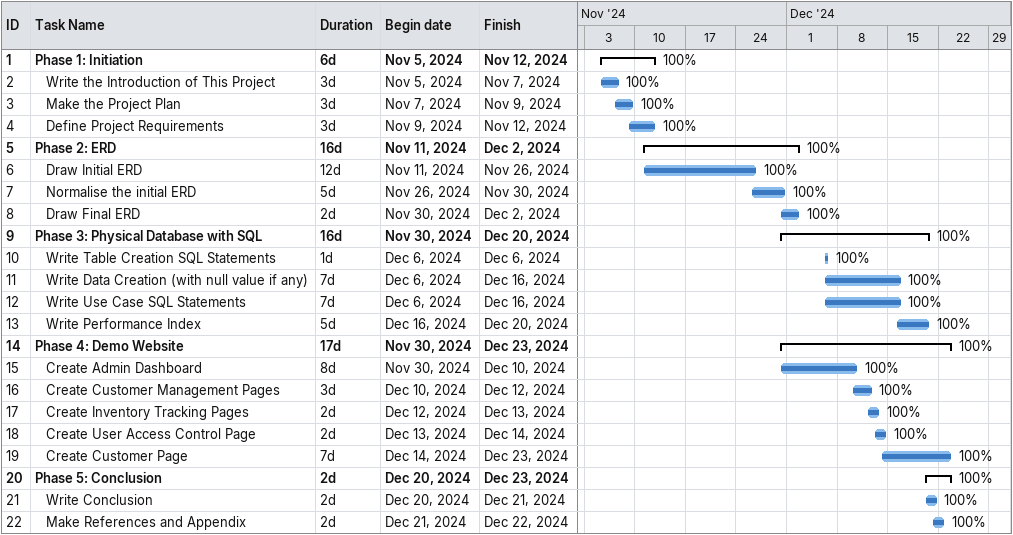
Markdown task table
| ID | Level | Task | Duration | Start | Finish | % complete |
|---|---|---|---|---|---|---|
| 1 | 1 | **Phase 1: Initiation** | 6d | 2024-11-05 | 2024-11-12 | 100 |
| 2 | 2 | Write the Introduction of This Project | 3d | 2024-11-05 | 2024-11-07 | 100 |
| 3 | 2 | Make the Project Plan | 3d | 2024-11-07 | 2024-11-09 | 100 |
| 4 | 2 | Define Project Requirements | 3d | 2024-11-09 | 2024-11-12 | 100 |
| 5 | 1 | **Phase 2: ERD** | 16d | 2024-11-11 | 2024-12-02 | 100 |
| 6 | 2 | Draw Initial ERD | 12d | 2024-11-11 | 2024-11-26 | 100 |
| 7 | 2 | Normalise the initial ERD | 5d | 2024-11-26 | 2024-11-30 | 100 |
| 8 | 2 | Draw Final ERD | 2d | 2024-11-30 | 2024-12-02 | 100 |
| 9 | 1 | **Phase 3: Physical Database with SQL** | 16d | 2024-11-30 | 2024-12-20 | 100 |
| 10 | 2 | Write Table Creation SQL Statements | 1d | 2024-12-06 | 2024-12-06 | 100 |
| 11 | 2 | Write Data Creation (with null value if any) | 7d | 2024-12-06 | 2024-12-16 | 100 |
| 12 | 2 | Write Use Case SQL Statements | 7d | 2024-12-06 | 2024-12-16 | 100 |
| 13 | 2 | Write Performance Index | 5d | 2024-12-16 | 2024-12-20 | 100 |
| 14 | 1 | **Phase 4: Demo Website** | 17d | 2024-11-30 | 2024-12-23 | 100 |
| 15 | 2 | Create Admin Dashboard | 8d | 2024-11-30 | 2024-12-10 | 100 |
| 16 | 2 | Create Customer Management Pages | 3d | 2024-12-10 | 2024-12-12 | 100 |
| 17 | 2 | Create Inventory Tracking Pages | 2d | 2024-12-12 | 2024-12-13 | 100 |
| 18 | 2 | Create User Access Control Page | 2d | 2024-12-13 | 2024-12-14 | 100 |
| 19 | 2 | Create Customer Page | 7d | 2024-12-14 | 2024-12-23 | 100 |
| 20 | 1 | **Phase 5: Conclusion** | 2d | 2024-12-20 | 2024-12-23 | 100 |
| 21 | 2 | Write Conclusion | 2d | 2024-12-20 | 2024-12-21 | 100 |
| 22 | 2 | Make References and Appendix | 2d | 2024-12-21 | 2024-12-22 | 100 |
